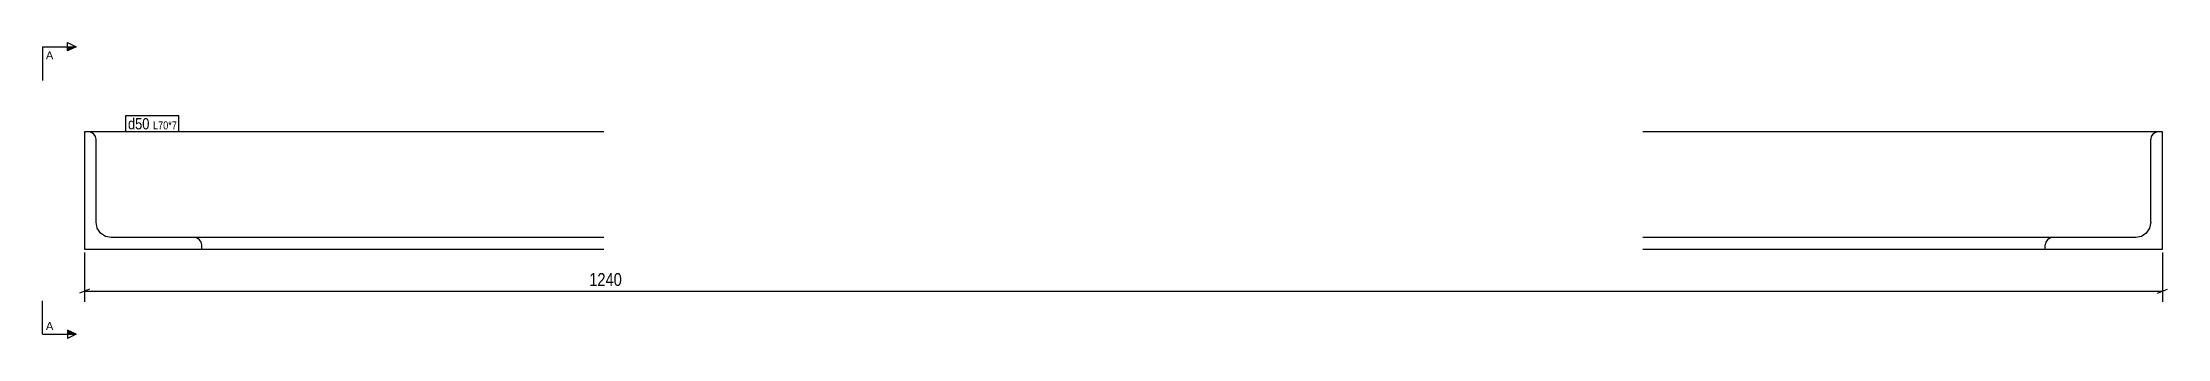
# Model space of a CAD drawing. Header units: millimetres. Extents: x 10 to 14038, y 4 to 182.
# Drawn here: x 12770 to 14038, y 6 to 182 of the extents above; entities that cross this region are included whole.
import ezdxf

# ---------------------------------------------------------------- set-up
doc = ezdxf.new("R2010")
doc.units = ezdxf.units.MM
for name, color, linetype in [('MÅLSÆTNING', 7, 'Continuous'), ('STÅL', 7, 'Continuous'), ('TEKST', 7, 'Continuous')]:
    doc.layers.add(name, color=color, linetype=linetype)
doc.styles.add('Arial', font='ARIAL.TTF', dxfattribs={"height": 0.2})
doc.styles.add('Arial Narrow', font='ARIALN.TTF', dxfattribs={"height": 0.2})

msp = doc.modelspace()

# ---------------------------------------------------------------- hatches: boundary and pattern name
at = {"layer": 'TEKST', "linetype": 'Continuous'}
for points in [[(12784.6, 177.3), (12784.6, 179.8), (12789.6, 179.8)], [(12784.6, 8.5), (12784.6, 11), (12789.6, 8.5)]]:
    msp.add_hatch(color=30, dxfattribs=at).paths.add_polyline_path(points)

# ---------------------------------------------------------------- linework, layer by layer
at = {"layer": 'MÅLSÆTNING', "color": 7, "linetype": 'Continuous'}
for p, q in [((12794.6, 57.2), (12794.6, 27.8)), ((14034.6, 57.2), (14034.6, 27.8)), ((12797.6, 35.4), (12791.6, 33)), ((12794.6, 34.2), (14034.6, 34.2)), ((14031.6, 33), (14037.6, 35.4))]:
    msp.add_line(p, q, dxfattribs=at)
at = {"layer": 'STÅL', "color": 2, "linetype": 'Continuous'}
for p, q in [((12794.6, 129.2), (12794.6, 59.2)), ((13104.6, 129.2), (12794.6, 129.2)), ((12798.8, 128.8), (12797.1, 129.2)), ((12800.3, 127.8), (12798.8, 128.8)), ((12801.2, 126.4), (12800.3, 127.8)), ((14032.1, 129.2), (13724.6, 129.2)), ((14028.9, 127.8), (14027.9, 126.4)), ((14030.4, 128.8), (14028.9, 127.8)), ((14032.1, 129.2), (14030.4, 128.8)), ((14034.6, 129.2), (14032.1, 129.2)), ((14034.6, 59.2), (14034.6, 129.2)), ((12801.6, 124.7), (12801.2, 126.4)), ((12801.6, 75.2), (12801.6, 124.7)), ((14027.9, 126.4), (14027.6, 124.7)), ((14027.6, 75.2), (14027.6, 124.7)), ((12802.3, 71.7), (12801.6, 75.2)), ((12804.2, 68.8), (12802.3, 71.7)), ((12807.1, 66.8), (12804.2, 68.8)), ((12810.6, 66.2), (12807.1, 66.8)), ((13104.6, 66.2), (12810.6, 66.2)), ((12861.8, 65.8), (12860.1, 66.2)), ((12863.3, 64.8), (12861.8, 65.8)), ((12864.2, 63.4), (12863.3, 64.8)), ((13969.1, 66.2), (13724.6, 66.2)), ((13965.9, 64.8), (13964.9, 63.4)), ((13967.4, 65.8), (13965.9, 64.8)), ((13969.1, 66.2), (13967.4, 65.8)), ((14018.6, 66.2), (13969.1, 66.2)), ((14022, 66.8), (14018.6, 66.2)), ((14024.9, 68.8), (14022, 66.8)), ((14026.9, 71.7), (14024.9, 68.8)), ((14027.6, 75.2), (14026.9, 71.7)), ((12794.6, 59.2), (13104.6, 59.2)), ((12864.6, 61.7), (12864.2, 63.4)), ((12864.6, 59.2), (12864.6, 61.7)), ((13724.6, 59.2), (14034.6, 59.2)), ((13964.9, 63.4), (13964.6, 61.7)), ((13964.6, 59.2), (13964.6, 61.7))]:
    msp.add_line(p, q, dxfattribs=at)
at = {"layer": 'TEKST', "color": 30, "linetype": 'Continuous'}
for p, q in [((12784.6, 177.3), (12784.6, 182.3)), ((12784.6, 182.3), (12789.6, 179.8)), ((12789.6, 179.8), (12784.6, 177.3)), ((12789.6, 8.5), (12784.6, 11)), ((12784.6, 11), (12784.6, 6)), ((12789.6, 8.5), (12784.6, 6))]:
    msp.add_line(p, q, dxfattribs=at)

# ---------------------------------------------------------------- wipeouts: each hides what was drawn before it
at = {"color": 0, "linetype": 'Continuous'}
for points in [[(12776, 172.3), (12776, 177.3), (12771.6, 177.3), (12771.6, 172.3)], [(12776, 11), (12776, 16), (12771.6, 16), (12771.6, 11)]]:
    msp.add_wipeout(points, dxfattribs=at).dxf.layer = 'TEKST'

# ---------------------------------------------------------------- next in the draw order: linework, layer by layer
at = {"layer": 'TEKST', "color": 30, "linetype": 'Continuous'}
for p, q in [((12769.6, 179.8), (12769.6, 159.8)), ((12769.6, 179.8), (12789.6, 179.8)), ((12769.6, 8.5), (12769.6, 28.5)), ((12769.6, 8.5), (12789.6, 8.5))]:
    msp.add_line(p, q, dxfattribs=at)

# ---------------------------------------------------------------- next in the draw order: texts
at = {"layer": 'TEKST', "color": 96, "linetype": 'Continuous', "style": 'Arial'}
for p in [(12771.6, 172.3), (12771.6, 11)]:
    msp.add_text('A', height=4.78, dxfattribs=at).set_placement(p)

# ---------------------------------------------------------------- next in the draw order: wipeouts: each hides what was drawn before it
at = {"color": 0}
for points, layer in [([(13734.9, 35.7), (13734.9, 46.9), (13094.2, 46.9), (13094.2, 35.7)], 'MÅLSÆTNING'), ([(12833.4, 130.6), (12833.4, 137.6), (12820.6, 137.6), (12820.6, 130.6)], 'TEKST')]:
    msp.add_wipeout(points, dxfattribs=at).dxf.layer = layer

# ---------------------------------------------------------------- next in the draw order: texts
at = {"layer": 'MÅLSÆTNING', "color": 3, "style": 'Arial Narrow'}
msp.add_text('1240', height=7.64, dxfattribs=at).set_placement((13095.8, 37.3))

# ---------------------------------------------------------------- next in the draw order: wipeouts: each hides what was drawn before it
at = {"color": 0}
msp.add_wipeout([(12833.4, 130.6), (12833.4, 137.6), (12820.6, 137.6), (12820.6, 130.6)], dxfattribs=at).dxf.layer = 'TEKST'

# ---------------------------------------------------------------- next in the draw order: linework, layer by layer
at = {"layer": 'TEKST', "color": 7, "linetype": 'Continuous'}
msp.add_line((12819.4, 129.4), (12819.4, 138.8), dxfattribs=at)

# ---------------------------------------------------------------- next in the draw order: wipeouts: each hides what was drawn before it
at = {"color": 0}
msp.add_wipeout([(12849.8, 130.6), (12849.8, 135.6), (12835.5, 135.6), (12835.5, 130.6)], dxfattribs=at).dxf.layer = 'TEKST'

# ---------------------------------------------------------------- next in the draw order: wipeouts: each hides what was drawn before it
msp.add_wipeout([(12849.8, 130.6), (12849.8, 135.6), (12835.5, 135.6), (12835.5, 130.6)], dxfattribs=at).dxf.layer = 'TEKST'

# ---------------------------------------------------------------- next in the draw order: linework, layer by layer
at = {"layer": 'TEKST', "color": 7, "linetype": 'Continuous'}
for p, q in [((12819.4, 138.8), (12851, 138.8)), ((12819.4, 129.4), (12851, 129.4)), ((12851, 129.4), (12851, 138.8))]:
    msp.add_line(p, q, dxfattribs=at)

# ---------------------------------------------------------------- next in the draw order: texts
at = {"layer": 'TEKST', "color": 3, "style": 'Arial Narrow'}
for s, height, p in [('d50', 6.68, (12820.6, 130.6)), ('L70*7', 4.77, (12835.5, 130.6))]:
    msp.add_text(s, height=height, dxfattribs=at).set_placement(p)

doc.saveas('drawing.dxf')
